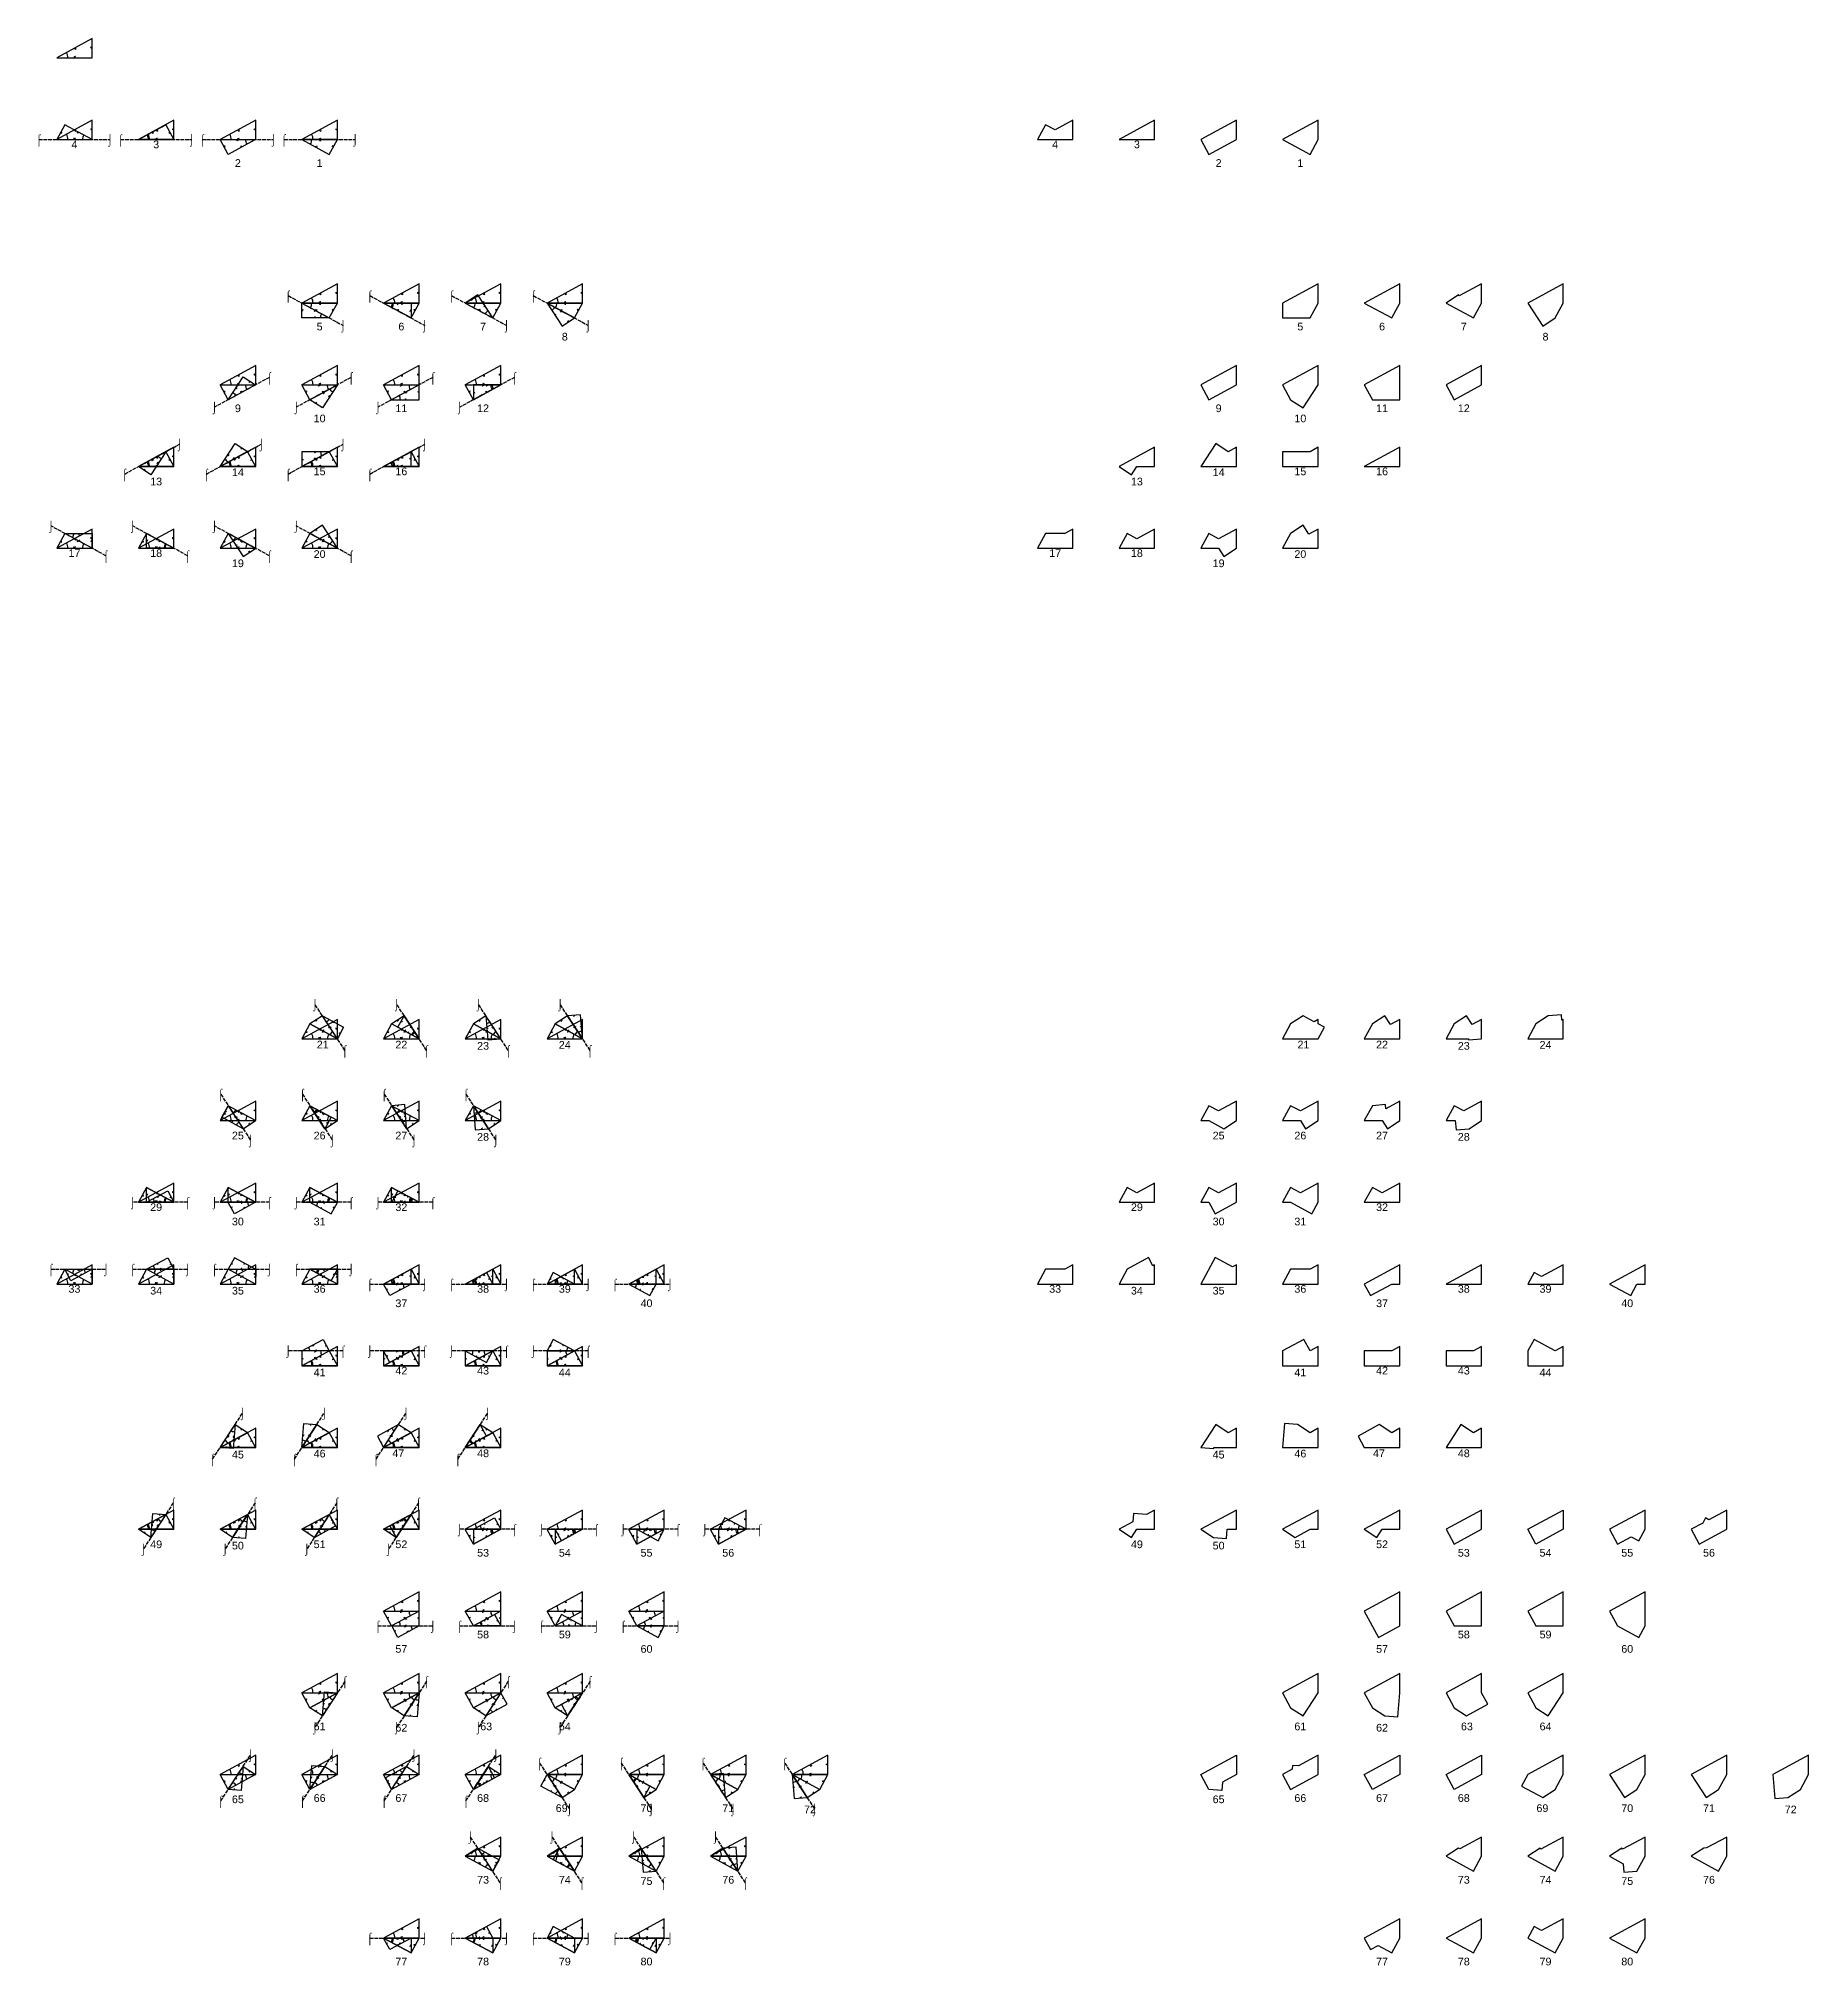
# Model space of a CAD drawing. Header units: millimetres. Extents: x 122552 to 2943733, y -2581954 to 22549.
# Drawn here: x 915451 to 1492578, y -610160 to 17978 of the extents above; entities that cross this region are included whole.
import ezdxf
from ezdxf.enums import TextEntityAlignment as Align

# ---------------------------------------------------------------- set-up
doc = ezdxf.new("R2010")
doc.units = ezdxf.units.MM
doc.linetypes.add('ACAD_ISO02W100', pattern=[15, 12, -3])
for name, color, linetype in [('BASE', 170, 'Continuous'), ('HYPOTENUSE', 10, 'Continuous'), ('PERPENDICULAR', 90, 'Continuous'), ('Standard', 7, 'Continuous')]:
    doc.layers.add(name, color=color, linetype=linetype)
doc.styles.add('Arial', font='arial_0.ttf')

# ---------------------------------------------------------------- blocks, each defined once
blk = doc.blocks.new('fundamental_block_GT')
at = {"color": 175, "true_color": 0x4554a5}
for p, q in [((439, -4), (439, 26)), ((439, 26), (469, 26)), ((469, 26), (460, 29)), ((469, 26), (460, 23))]:
    blk.add_line(p, q, dxfattribs=at)
at = {"color": 242, "true_color": 0xcd2027}
for p, q in [((441, 235), (456, 208)), ((456, 208), (482, 222)), ((482, 222), (472, 221)), ((482, 222), (475, 215))]:
    blk.add_line(p, q, dxfattribs=at)
at = {"color": 114, "true_color": 0x139b48}
for p, q in [((851, 261), (848, 251)), ((851, 231), (851, 261)), ((851, 261), (854, 251)), ((881, 231), (851, 231))]:
    blk.add_line(p, q, dxfattribs=at)
at = {"color": 4}
blk.add_arc((0, -2), 277, 359.9799, 28.4254, dxfattribs=at)
at = {"layer": 'BASE'}
blk.add_line((0, 0), (879, -7), dxfattribs=at)
at = {"layer": 'HYPOTENUSE'}
blk.add_line((883, 469), (0, 0), dxfattribs=at)
at = {"layer": 'PERPENDICULAR'}
blk.add_line((879, -7), (883, 469), dxfattribs=at)

msp = doc.modelspace()

# ---------------------------------------------------------------- linework, layer by layer
at = {"linetype": 'ACAD_ISO02W100', "ltscale": 100}
for p, q in [((915575, -14959), (938750, -14959)), ((942224, -14959), (965398, -14959)), ((968872, -14959), (992047, -14959)), ((995521, -14959), (1018696, -14959)), ((996839, -65828), (1014741, -75543)), ((1023488, -65828), (1041390, -75543)), ((1050136, -65828), (1068039, -75543)), ((1076785, -65828), (1094687, -75543)), ((990729, -92477), (972827, -102192)), ((1017377, -92477), (999475, -102192)), ((1044026, -92477), (1026124, -102192)), ((1070675, -92477), (1052773, -102192)), ((943542, -123983), (961444, -114268)), ((970190, -123983), (988093, -114268)), ((996839, -123983), (1014741, -114268)), ((1023488, -123983), (1041390, -114268)), ((937431, -150632), (919529, -140916)), ((964080, -150632), (946178, -140916)), ((990729, -150632), (972827, -140916)), ((1017377, -150632), (999475, -140916)), ((1015341, -311847), (1005585, -296837)), ((1041990, -311847), (1032233, -296837)), ((1068638, -311847), (1058882, -296837)), ((1095287, -311847), (1085531, -296837)), ((974863, -326133), (984619, -341143)), ((1001512, -326133), (1011268, -341143)), ((1028160, -326133), (1037917, -341143)), ((1054809, -326133), (1064565, -341143)), ((964080, -361392), (946178, -361392)), ((990729, -361392), (972827, -361392)), ((1017377, -361392), (999475, -361392)), ((1044026, -361392), (1026124, -361392)), ((919529, -383183), (937431, -383183)), ((946178, -383183), (964080, -383183)), ((972827, -383183), (990729, -383183)), ((999475, -383183), (1017377, -383183)), ((1023488, -388041), (1041390, -388041)), ((1050136, -388041), (1068039, -388041)), ((1076785, -388041), (1094687, -388041)), ((1103434, -388041), (1121336, -388041)), ((1014741, -409832), (996839, -409832)), ((1041390, -409832), (1023488, -409832)), ((1068039, -409832), (1050136, -409832)), ((1094687, -409832), (1076785, -409832)), ((972227, -445091), (981983, -430081)), ((998875, -445091), (1008632, -430081)), ((1025524, -445091), (1035281, -430081)), ((1052173, -445091), (1061929, -430081)), ((959407, -459377), (949651, -474387)), ((986056, -459377), (976300, -474387)), ((1012705, -459377), (1002948, -474387)), ((1039353, -459377), (1029597, -474387)), ((1070675, -467987), (1052773, -467987)), ((1097323, -467987), (1079421, -467987)), ((1123972, -467987), (1106070, -467987)), ((1150621, -467987), (1132719, -467987)), ((1026124, -499493), (1044026, -499493)), ((1052773, -499493), (1070675, -499493)), ((1079421, -499493), (1097323, -499493)), ((1106070, -499493), (1123972, -499493)), ((1015341, -517532), (1005585, -532542)), ((1041990, -517532), (1032233, -532542)), ((1068638, -517532), (1058882, -532542)), ((1095287, -517532), (1085531, -532542)), ((974863, -556543), (984619, -541533)), ((1001512, -556543), (1011268, -541533)), ((1028160, -556543), (1037917, -541533)), ((1054809, -556543), (1064565, -541533)), ((1078821, -544180), (1088578, -559190)), ((1105470, -544180), (1115227, -559190)), ((1132119, -544180), (1141875, -559190)), ((1158767, -544180), (1168524, -559190)), ((1066002, -583192), (1056246, -568182)), ((1092651, -583192), (1082894, -568182)), ((1119299, -583192), (1109543, -568182)), ((1145948, -583192), (1136192, -568182)), ((1023488, -601230), (1041390, -601230)), ((1050136, -601230), (1068039, -601230)), ((1076785, -601230), (1094687, -601230)), ((1103434, -601230), (1121336, -601230))]:
    msp.add_line(p, q, dxfattribs=at)
for points in [[(1252740, -14959), (1252740, -8671), (1246946, -11815), (1243789, -10102), (1241153, -14959)], [(1279389, -14959), (1279389, -8671), (1267801, -14959)], [(1306037, -8671), (1294450, -14959), (1297086, -19817), (1306037, -14959)], [(1332686, -8671), (1321099, -14959), (1330050, -19817), (1332686, -14959)], [(1332686, -61968), (1321099, -68257), (1321099, -73114), (1330050, -73114), (1332686, -68257)], [(1356698, -73114), (1359335, -68257), (1359335, -61968), (1347747, -68257)], [(1383347, -73114), (1385983, -68257), (1385983, -61968), (1378679, -65932), (1378469, -65609), (1374396, -68257)], [(1412632, -61968), (1401045, -68257), (1405923, -75762), (1409996, -73114), (1412632, -68257)], [(1297086, -99763), (1306037, -94905), (1306037, -88617), (1294450, -94905)], [(1332686, -88617), (1321099, -94905), (1323735, -99763), (1327808, -102411), (1332686, -94905)], [(1359335, -88617), (1347747, -94905), (1350384, -99763), (1359335, -99763)], [(1377032, -99763), (1385983, -94905), (1385983, -88617), (1374396, -94905)], [(1271874, -124201), (1273595, -121554), (1279389, -121554), (1279389, -115266), (1267801, -121554)], [(1306037, -121554), (1306037, -115266), (1303401, -116696), (1299328, -114049), (1294450, -121554)], [(1332686, -121554), (1332686, -115266), (1330050, -116696), (1321099, -116696), (1321099, -121554)], [(1347747, -121554), (1359335, -121554), (1359335, -115266)], [(1252740, -148203), (1252740, -141914), (1250104, -143345), (1243789, -143345), (1241153, -148203)], [(1270438, -143345), (1267801, -148203), (1279389, -148203), (1279389, -141914), (1273595, -145059)], [(1297086, -143345), (1294450, -148203), (1300244, -148203), (1301964, -150850), (1306037, -148203), (1306037, -141914), (1300244, -145059)], [(1332686, -148203), (1332686, -141914), (1329664, -143554), (1327808, -140698), (1323735, -143345), (1321099, -148203)], [(1331368, -302522), (1327808, -300590), (1323735, -303237), (1321099, -308095), (1332686, -308095), (1334722, -304342), (1332686, -303237), (1332686, -301806)], [(1359335, -308095), (1359335, -301806), (1356313, -303446), (1354456, -300590), (1350384, -303237), (1347747, -308095)], [(1381105, -300590), (1377032, -303237), (1374396, -308095), (1381700, -308095), (1381727, -308432), (1385983, -308095), (1385983, -301806), (1382962, -303446)], [(1412632, -308095), (1412632, -301806), (1412154, -302066), (1412010, -300252), (1407754, -300590), (1403681, -303237), (1401045, -308095)], [(1297086, -329886), (1294450, -334743), (1297086, -334743), (1301964, -337391), (1306037, -334743), (1306037, -328455), (1300244, -331599)], [(1326892, -331599), (1323735, -329886), (1321099, -334743), (1326892, -334743), (1328613, -337391), (1332686, -334743), (1332686, -328455)], [(1355262, -337391), (1359335, -334743), (1359335, -328455), (1354750, -330943), (1354640, -329548), (1350384, -329886), (1347747, -334743), (1353541, -334743)], [(1377032, -329886), (1374396, -334743), (1377417, -334743), (1377654, -337728), (1381910, -337391), (1385983, -334743), (1385983, -328455), (1380190, -331599)], [(1279389, -361392), (1279389, -355104), (1273595, -358248), (1270438, -356534), (1267801, -361392)], [(1297086, -356534), (1294450, -361392), (1297086, -361392), (1299123, -365145), (1306037, -361392), (1306037, -355104), (1300244, -358248)], [(1323735, -356534), (1321099, -361392), (1323735, -361392), (1330649, -365145), (1332686, -361392), (1332686, -355104), (1326892, -358248)], [(1359335, -361392), (1359335, -355104), (1353541, -358248), (1350384, -356534), (1347747, -361392)], [(1252740, -388041), (1252740, -381752), (1250104, -383183), (1243789, -383183), (1241153, -388041)], [(1279389, -388041), (1279389, -381752), (1278789, -382078), (1277352, -379431), (1270438, -383183), (1267801, -388041)], [(1306037, -388041), (1306037, -381752), (1304719, -382468), (1299123, -379431), (1294450, -388041)], [(1330050, -383183), (1323735, -383183), (1321099, -388041), (1332686, -388041), (1332686, -381752)], [(1349784, -391793), (1356698, -388041), (1359335, -388041), (1359335, -381752), (1347747, -388041)], [(1374396, -388041), (1385983, -388041), (1385983, -381752)], [(1401045, -388041), (1412632, -388041), (1412632, -381752), (1405520, -385612), (1403081, -384288)], [(1436644, -388041), (1439281, -388041), (1439281, -381752), (1427693, -388041), (1434608, -391793)], [(1332686, -414689), (1332686, -408401), (1330050, -409832), (1328013, -406079), (1321099, -409832), (1321099, -414689)], [(1412632, -414689), (1412632, -408401), (1409996, -409832), (1403081, -406079), (1401045, -409832), (1401045, -414689)], [(1347747, -409832), (1347747, -414689), (1359335, -414689), (1359335, -408401), (1356698, -409832)], [(1374396, -409832), (1374396, -414689), (1385983, -414689), (1385983, -408401), (1383347, -409832)], [(1298706, -441676), (1298733, -441338), (1306037, -441338), (1306037, -435050), (1303401, -436480), (1299328, -433833), (1294450, -441338)], [(1332686, -441338), (1332686, -435050), (1330050, -436480), (1325977, -433833), (1321721, -433496), (1321099, -441338)], [(1359335, -441338), (1359335, -435050), (1356698, -436480), (1352625, -433833), (1345711, -437586), (1347747, -441338)], [(1379274, -433833), (1374396, -441338), (1385983, -441338), (1385983, -435050), (1383347, -436480)], [(1271874, -470634), (1273595, -467987), (1279389, -467987), (1279389, -461698), (1276752, -463129), (1272496, -462792), (1272277, -465558), (1267801, -467987)], [(1306037, -461698), (1294450, -467987), (1298523, -470634), (1302779, -470972), (1303016, -467987), (1306037, -467987)], [(1332686, -461698), (1321099, -467987), (1325172, -470634), (1330050, -467987), (1332686, -467987)], [(1351820, -470634), (1353541, -467987), (1359335, -467987), (1359335, -461698), (1347747, -467987)], [(1377032, -472845), (1385983, -467987), (1385983, -461698), (1374396, -467987)], [(1401045, -467987), (1412632, -461698), (1412632, -467987), (1403681, -472845)], [(1439281, -467987), (1439281, -461698), (1427693, -467987), (1430330, -472845), (1434805, -470416), (1437244, -471739)], [(1456978, -472845), (1465929, -467987), (1465929, -461698), (1460136, -464843), (1459015, -464234), (1458079, -465959), (1454342, -467987)], [(1359335, -488347), (1347747, -494635), (1352420, -503246), (1359335, -499493)], [(1385983, -499493), (1385983, -488347), (1374396, -494635), (1377032, -499493)], [(1412632, -499493), (1412632, -488347), (1401045, -494635), (1403681, -499493)], [(1439281, -488347), (1427693, -494635), (1430330, -499493), (1437244, -503246), (1439281, -499493)], [(1327808, -528789), (1332686, -521284), (1332686, -514996), (1321099, -521284), (1323735, -526142)], [(1359335, -514996), (1347747, -521284), (1350384, -526142), (1354456, -528789), (1358713, -529127), (1359335, -521284)], [(1385983, -514996), (1374396, -521284), (1377032, -526142), (1381105, -528789), (1388020, -525037), (1385983, -521284)], [(1407754, -528789), (1412632, -521284), (1412632, -514996), (1401045, -521284), (1403681, -526142)], [(1301342, -553128), (1297086, -552791), (1294450, -547933), (1306037, -541644), (1306037, -547933), (1301562, -550362)], [(1324357, -544948), (1324256, -546219), (1321099, -547933), (1323735, -552791), (1332686, -547933), (1332686, -541644), (1326313, -545103)], [(1347747, -547933), (1359335, -541644), (1359335, -547933), (1350384, -552791)], [(1374396, -547933), (1385983, -541644), (1385983, -547933), (1377032, -552791)], [(1412632, -541644), (1401045, -547933), (1399008, -551685), (1405923, -555438), (1409996, -552791), (1412632, -547933)], [(1432571, -555438), (1436644, -552791), (1439281, -547933), (1439281, -541644), (1427693, -547933)], [(1459220, -555438), (1463293, -552791), (1465929, -547933), (1465929, -541644), (1454342, -547933)], [(1492578, -541644), (1480991, -547933), (1481613, -555775), (1485869, -555438), (1489942, -552791), (1492578, -547933)], [(1383347, -579439), (1385983, -574581), (1385983, -568293), (1378871, -572153), (1378469, -571934), (1374396, -574581)], [(1405118, -571934), (1401045, -574581), (1409996, -579439), (1412632, -574581), (1412632, -568293), (1405328, -572257)], [(1431766, -571934), (1427693, -574581), (1432169, -577010), (1432388, -579777), (1436644, -579439), (1439281, -574581), (1439281, -568293), (1431976, -572257)], [(1459358, -571859), (1458415, -571934), (1454342, -574581), (1463293, -579439), (1465929, -574581), (1465929, -568293)], [(1349784, -604983), (1352223, -603659), (1356698, -606088), (1359335, -601230), (1359335, -594942), (1347747, -601230)], [(1385983, -594942), (1374396, -601230), (1383347, -606088), (1385983, -601230)], [(1401045, -601230), (1409996, -606088), (1412632, -601230), (1412632, -594942), (1405520, -598801), (1403081, -597478)], [(1427693, -601230), (1436644, -606088), (1439281, -601230), (1439281, -594942)]]:
    msp.add_lwpolyline(points, close=True)

# ---------------------------------------------------------------- block references
for p, xscale, yscale, zscale, rotation in [((932956, -14959), 11.58735412275403, 11.58735412275403, 11.58735412275403, 152.0000000000003), ((948017, -14959), -11.58735412275403, 11.58735412275403, 11.58735412275403, 207.9999999999996), ((986253, -14959), -11.58735412275403, 11.58735412275403, 11.58735412275403, 27.99999999999958), ((1001315, -14959), 11.58735412275403, 11.58735412275403, 11.58735412275403, 332.0000000000002), ((1010266, -73114), -10.18429076373602, 10.18429076373602, 10.18429076373602, 359.5116672382084), ((1001315, -68257), 11.58735412275403, 11.58735412275403, 11.58735412275403, 332.0000000000002), ((1027963, -68257), 11.58735412275403, 11.58735412275403, 11.58735412275403, 332.0000000000002), ((1027963, -68257), -10.18429076373602, 10.18429076373602, 10.18429076373602, 179.5116672382084), ((1054612, -68257), 11.58735412275403, 11.58735412275403, 11.58735412275403, 332.0000000000002), ((1063563, -73114), 10.18429076373612, 10.18429076373612, 10.18429076373612, 123.5116672382094), ((1081261, -68257), 10.18429076373612, 10.18429076373612, 10.18429076373612, 303.5116672382094), ((1081261, -68257), 11.58735412275403, 11.58735412275403, 11.58735412275403, 332.0000000000002), ((986253, -94905), -11.58735412275403, 11.58735412275403, 11.58735412275403, 27.99999999999958), ((977302, -99763), -10.18429076373601, 10.18429076373601, 10.18429076373601, 236.488332761791), ((1012902, -94905), -11.58735412275403, 11.58735412275403, 11.58735412275403, 27.99999999999958), ((1012902, -94905), -10.18429076373601, 10.18429076373601, 10.18429076373601, 56.48833276179112), ((1039551, -94905), -11.58735412275403, 11.58735412275403, 11.58735412275403, 27.99999999999958), ((1066199, -94905), -11.58735412275403, 11.58735412275403, 11.58735412275403, 27.99999999999958), ((1030599, -99763), 10.18429076373601, 10.18429076373601, 10.18429076373601, 0.4883327617912042), ((1066199, -94905), 10.18429076373611, 10.18429076373611, 10.18429076373611, 180.4883327617911), ((948017, -121554), -11.58735412275403, 11.58735412275403, 11.58735412275403, 207.9999999999996), ((956968, -116696), -10.18429076373601, 10.18429076373601, 10.18429076373601, 56.48833276178961), ((974666, -121554), -10.18429076373601, 10.18429076373601, 10.18429076373601, 236.4883327617896), ((974666, -121554), -11.58735412275403, 11.58735412275403, 11.58735412275403, 207.9999999999996), ((1010266, -116696), 10.18429076373601, 10.18429076373601, 10.18429076373601, 180.4883327617926), ((1001315, -121554), -11.58735412275403, 11.58735412275403, 11.58735412275403, 207.9999999999996), ((1027963, -121554), -11.58735412275403, 11.58735412275403, 11.58735412275403, 207.9999999999996), ((1027963, -121554), 10.18429076373601, 10.18429076373601, 10.18429076373601, 0.4883327617926961), ((932956, -148203), 11.58735412275403, 11.58735412275403, 11.58735412275403, 152.0000000000003), ((924005, -143345), -10.18429076373601, 10.18429076373601, 10.18429076373601, 179.5116672382084), ((959605, -148203), 11.58735412275403, 11.58735412275403, 11.58735412275403, 152.0000000000003), ((959605, -148203), -10.18429076373601, 10.18429076373601, 10.18429076373601, 359.5116672382085), ((986253, -148203), 11.58735412275403, 11.58735412275403, 11.58735412275403, 152.0000000000003), ((977302, -143345), 10.18429076373601, 10.18429076373601, 10.18429076373601, 303.5116672382092), ((1012902, -148203), 11.58735412275403, 11.58735412275403, 11.58735412275403, 152.0000000000003), ((1012902, -148203), 10.18429076373601, 10.18429076373601, 10.18429076373601, 123.5116672382091), ((1012902, -308095), 10.18429076373601, 10.18429076373601, 10.18429076373601, 123.5116672382091), ((1008024, -300590), -8.95111837107374, 8.951118371073738, 8.951118371073738, 151.023334476416), ((1039551, -308095), 10.18429076373601, 10.18429076373601, 10.18429076373601, 123.5116672382091), ((1039551, -308095), -8.951118371073738, 8.951118371073738, 8.951118371073738, 331.0233344764161), ((1066199, -308095), 10.18429076373601, 10.18429076373601, 10.18429076373601, 123.5116672382091), ((1061321, -300590), 8.951118371073738, 8.951118371073738, 8.951118371073738, 275.0233344764197), ((1092848, -308095), 10.18429076373601, 10.18429076373601, 10.18429076373601, 123.5116672382091), ((1092848, -308095), 8.951118371073738, 8.951118371073738, 8.951118371073738, 95.02333447641972), ((1012902, -308095), 11.58735412275403, 11.58735412275403, 11.58735412275403, 152.0000000000003), ((1039551, -308095), 11.58735412275403, 11.58735412275403, 11.58735412275403, 152.0000000000003), ((1066199, -308095), 11.58735412275403, 11.58735412275403, 11.58735412275403, 152.0000000000003), ((1092848, -308095), 11.58735412275403, 11.58735412275403, 11.58735412275403, 152.0000000000003), ((986253, -334743), 11.58735412275403, 11.58735412275403, 11.58735412275403, 152.0000000000003), ((982180, -337391), -8.951118371073514, 8.951118371073516, 8.951118371073518, 331.023334476419), ((977302, -329886), 10.18429076373601, 10.18429076373601, 10.18429076373601, 303.5116672382092), ((1012902, -334743), 11.58735412275403, 11.58735412275403, 11.58735412275403, 152.0000000000003), ((1003951, -329886), -8.951118371073514, 8.951118371073514, 8.951118371073516, 151.023334476419), ((1003951, -329886), 10.18429076373601, 10.18429076373601, 10.18429076373601, 303.5116672382092), ((1039551, -334743), 11.58735412275403, 11.58735412275403, 11.58735412275403, 152.0000000000003), ((1030599, -329886), 10.18429076373601, 10.18429076373601, 10.18429076373601, 303.5116672382092), ((1035478, -337391), 8.951118371073518, 8.951118371073518, 8.951118371073518, 95.02333447641668), ((1066199, -334743), 11.58735412275403, 11.58735412275403, 11.58735412275403, 152.0000000000003), ((1057248, -329886), 8.951118371073514, 8.951118371073514, 8.951118371073514, 275.0233344764167), ((1057248, -329886), 10.18429076373601, 10.18429076373601, 10.18429076373601, 303.5116672382092), ((959605, -361392), 11.58735412275403, 11.58735412275403, 11.58735412275403, 152.0000000000003), ((959605, -361392), -10.18429076373601, 10.18429076373601, 10.18429076373601, 359.5116672382085), ((950653, -361392), -8.951118371073443, 8.951118371073443, 8.951118371073443, 208.0000000000011), ((986253, -361392), 11.58735412275403, 11.58735412275403, 11.58735412275403, 152.0000000000003), ((986253, -361392), -10.18429076373601, 10.18429076373601, 10.18429076373601, 359.5116672382085), ((986253, -361392), -8.951118371073443, 8.951118371073443, 8.951118371073443, 28.0000000000011), ((1012902, -361392), 11.58735412275403, 11.58735412275403, 11.58735412275403, 152.0000000000003), ((1012902, -361392), -10.18429076373601, 10.18429076373601, 10.18429076373601, 359.5116672382085), ((1003951, -361392), 8.951118371073443, 8.951118371073443, 8.951118371073443, 331.9999999999989), ((1039551, -361392), 11.58735412275403, 11.58735412275403, 11.58735412275403, 152.0000000000003), ((1039551, -361392), -10.18429076373601, 10.18429076373601, 10.18429076373601, 359.5116672382085), ((1039551, -361392), 8.951118371073443, 8.951118371073443, 8.951118371073443, 151.9999999999988), ((932956, -388041), 11.58735412275403, 11.58735412275403, 11.58735412275403, 152.0000000000003), ((924005, -383183), -10.18429076373601, 10.18429076373601, 10.18429076373601, 179.5116672382084), ((932956, -383183), -8.951118371073443, 8.951118371073443, 8.951118371073443, 28.00000000000078), ((959605, -388041), 11.58735412275403, 11.58735412275403, 11.58735412275403, 152.0000000000003), ((950653, -383183), -10.18429076373601, 10.18429076373601, 10.18429076373601, 179.5116672382084), ((950653, -383183), -8.951118371073445, 8.951118371073443, 8.951118371073443, 208.0000000000008), ((986253, -388041), 11.58735412275403, 11.58735412275403, 11.58735412275403, 152.0000000000003), ((977302, -383183), -10.18429076373601, 10.18429076373601, 10.18429076373601, 179.5116672382084), ((986253, -383183), 8.951118371073443, 8.951118371073443, 8.951118371073443, 151.9999999999985), ((1012902, -388041), 11.58735412275403, 11.58735412275403, 11.58735412275403, 152.0000000000003), ((1003951, -383183), -10.18429076373601, 10.18429076373601, 10.18429076373601, 179.5116672382084), ((1003951, -383183), 8.951118371073443, 8.951118371073443, 8.951118371073443, 331.9999999999985), ((1027963, -388041), -11.58735412275403, 11.58735412275403, 11.58735412275403, 207.9999999999996), ((1054612, -388041), -11.58735412275403, 11.58735412275403, 11.58735412275403, 207.9999999999996), ((1081261, -388041), -11.58735412275403, 11.58735412275403, 11.58735412275403, 207.9999999999996), ((1107909, -388041), -11.58735412275403, 11.58735412275403, 11.58735412275403, 207.9999999999996), ((1027963, -388041), 10.18429076373601, 10.18429076373601, 10.18429076373601, 0.4883327617926961), ((1036914, -388041), -8.95111837107369, 8.95111837107369, 8.95111837107369, 27.99999999999966), ((1054612, -388041), 10.18429076373601, 10.18429076373601, 10.18429076373601, 0.4883327617926961), ((1054612, -388041), -8.951118371073806, 8.951118371073806, 8.951118371073806, 207.9999999999997), ((1081261, -388041), 10.18429076373601, 10.18429076373601, 10.18429076373601, 0.4883327617926961), ((1090212, -388041), 8.951118371073806, 8.951118371073806, 8.951118371073806, 152.0000000000033), ((1107909, -388041), 10.18429076373601, 10.18429076373601, 10.18429076373601, 0.4883327617926961), ((1107909, -388041), 8.951118371073806, 8.951118371073806, 8.951118371073806, 332.0000000000033), ((1001315, -409832), -8.95111837107369, 8.95111837107369, 8.95111837107369, 207.9999999999994), ((1036914, -409832), -8.95111837107369, 8.95111837107369, 8.95111837107369, 27.99999999999934), ((1054612, -409832), 8.951118371073806, 8.951118371073806, 8.951118371073806, 332.0000000000029), ((1090212, -409832), 8.951118371073806, 8.951118371073806, 8.951118371073806, 152.0000000000029), ((1010266, -409832), 10.18429076373601, 10.18429076373601, 10.18429076373601, 180.4883327617925), ((1001315, -414689), -11.58735412275403, 11.58735412275403, 11.58735412275403, 207.9999999999996), ((1036914, -409832), 10.18429076373601, 10.18429076373601, 10.18429076373601, 180.4883327617925), ((1027963, -414689), -11.58735412275403, 11.58735412275403, 11.58735412275403, 207.9999999999996), ((1063563, -409832), 10.18429076373601, 10.18429076373601, 10.18429076373601, 180.4883327617925), ((1054612, -414689), -11.58735412275403, 11.58735412275403, 11.58735412275403, 207.9999999999996), ((1090212, -409832), 10.18429076373601, 10.18429076373601, 10.18429076373601, 180.4883327617925), ((1081261, -414689), -11.58735412275403, 11.58735412275403, 11.58735412275403, 207.9999999999996), ((974666, -441338), -10.18429076373601, 10.18429076373601, 10.18429076373601, 236.4883327617896), ((974666, -441338), -11.58735412275403, 11.58735412275403, 11.58735412275403, 207.9999999999996), ((979544, -433833), -8.951118371073484, 8.951118371073486, 8.951118371073484, 84.97666552358226), ((1001315, -441338), -8.951118371073488, 8.951118371073488, 8.951118371073486, 264.9766655235823), ((1001315, -441338), -10.18429076373601, 10.18429076373601, 10.18429076373601, 236.4883327617896), ((1001315, -441338), -11.58735412275403, 11.58735412275403, 11.58735412275403, 207.9999999999996), ((1032841, -433833), 8.951118371073484, 8.951118371073484, 8.951118371073484, 208.97666552358), ((1027963, -441338), -10.18429076373601, 10.18429076373601, 10.18429076373601, 236.4883327617896), ((1027963, -441338), -11.58735412275403, 11.58735412275403, 11.58735412275403, 207.9999999999996), ((1054612, -441338), 8.951118371073546, 8.951118371073546, 8.951118371073546, 28.97666552357937), ((1054612, -441338), -10.18429076373601, 10.18429076373601, 10.18429076373601, 236.4883327617896), ((1054612, -441338), -11.58735412275403, 11.58735412275403, 11.58735412275403, 207.9999999999996), ((948017, -467987), -11.58735412275403, 11.58735412275403, 11.58735412275403, 207.9999999999996), ((956968, -463129), -10.18429076373601, 10.18429076373601, 10.18429076373601, 56.48833276178961), ((952090, -470634), -8.951118371073727, 8.951118371073726, 8.951118371073726, 264.9766655235793), ((974666, -467987), -11.58735412275403, 11.58735412275403, 11.58735412275403, 207.9999999999996), ((983617, -463129), -10.18429076373601, 10.18429076373601, 10.18429076373601, 56.48833276178961), ((983617, -463129), -8.951118371073726, 8.951118371073726, 8.951118371073726, 84.97666552357938), ((1001315, -467987), -11.58735412275403, 11.58735412275403, 11.58735412275403, 207.9999999999996), ((1010266, -463129), -10.18429076373601, 10.18429076373601, 10.18429076373601, 56.48833276178961), ((1005388, -470634), 8.951118371073726, 8.951118371073726, 8.951118371073726, 28.97666552358297), ((1027963, -467987), -11.58735412275403, 11.58735412275403, 11.58735412275403, 207.9999999999996), ((1036914, -463129), -10.18429076373601, 10.18429076373601, 10.18429076373601, 56.48833276178961), ((1036914, -463129), 8.951118371073724, 8.951118371073724, 8.951118371073724, 208.9766655235829), ((1066199, -467987), -11.58735412275403, 11.58735412275403, 11.58735412275403, 27.99999999999958), ((1057248, -467987), -8.951118371073806, 8.951118371073806, 8.951118371073806, 207.9999999999978), ((1092848, -467987), -11.58735412275403, 11.58735412275403, 11.58735412275403, 27.99999999999958), ((1092848, -467987), -8.951118371073806, 8.951118371073806, 8.951118371073806, 27.99999999999774), ((1119497, -467987), -11.58735412275403, 11.58735412275403, 11.58735412275403, 27.99999999999958), ((1110545, -467987), 8.951118371073806, 8.951118371073806, 8.951118371073806, 332.0000000000014), ((1146145, -467987), -11.58735412275403, 11.58735412275403, 11.58735412275403, 27.99999999999958), ((1146145, -467987), 8.951118371073806, 8.951118371073806, 8.951118371073806, 152.0000000000014), ((1066199, -467987), 10.18429076373611, 10.18429076373611, 10.18429076373611, 180.4883327617911), ((1092848, -467987), 10.18429076373611, 10.18429076373611, 10.18429076373611, 180.4883327617911), ((1119497, -467987), 10.18429076373611, 10.18429076373611, 10.18429076373611, 180.4883327617911), ((1146145, -467987), 10.18429076373611, 10.18429076373611, 10.18429076373611, 180.4883327617911), ((1039551, -494635), -11.58735412275403, 11.58735412275403, 11.58735412275403, 27.99999999999958), ((1066199, -494635), -11.58735412275403, 11.58735412275403, 11.58735412275403, 27.99999999999958), ((1092848, -494635), -11.58735412275403, 11.58735412275403, 11.58735412275403, 27.99999999999958), ((1119497, -494635), -11.58735412275403, 11.58735412275403, 11.58735412275403, 27.99999999999958), ((1030599, -499493), 10.18429076373601, 10.18429076373601, 10.18429076373601, 0.4883327617912043), ((1039551, -499493), -8.951118371073443, 8.951118371073443, 8.951118371073443, 28.0000000000011), ((1057248, -499493), 10.18429076373601, 10.18429076373601, 10.18429076373601, 0.4883327617912043), ((1057248, -499493), -8.951118371073562, 8.951118371073562, 8.951118371073562, 208.0000000000011), ((1083897, -499493), 10.18429076373601, 10.18429076373601, 10.18429076373601, 0.4883327617912043), ((1092848, -499493), 8.951118371073562, 8.951118371073562, 8.951118371073562, 151.9999999999989), ((1110545, -499493), 10.18429076373601, 10.18429076373601, 10.18429076373601, 0.4883327617912043), ((1110545, -499493), 8.951118371073562, 8.951118371073562, 8.951118371073562, 331.9999999999989), ((1012902, -521284), -11.58735412275403, 11.58735412275403, 11.58735412275403, 27.99999999999958), ((1012902, -521284), -10.18429076373601, 10.18429076373601, 10.18429076373601, 56.48833276179112), ((1008024, -528789), -8.951118371073703, 8.951118371073697, 8.951118371073699, 264.976665523581), ((1039551, -521284), -11.58735412275403, 11.58735412275403, 11.58735412275403, 27.99999999999958), ((1039551, -521284), -10.18429076373601, 10.18429076373601, 10.18429076373601, 56.48833276179112), ((1039551, -521284), -8.9511183710737, 8.951118371073697, 8.951118371073699, 84.97666552358099), ((1066199, -521284), -11.58735412275403, 11.58735412275403, 11.58735412275403, 27.99999999999958), ((1066199, -521284), -10.18429076373601, 10.18429076373601, 10.18429076373601, 56.48833276179112), ((1061321, -528789), 8.951118371073763, 8.951118371073763, 8.951118371073763, 28.97666552358404), ((1092848, -521284), -11.58735412275403, 11.58735412275403, 11.58735412275403, 27.99999999999958), ((1092848, -521284), -10.18429076373601, 10.18429076373601, 10.18429076373601, 56.48833276179112), ((1092848, -521284), 8.951118371073763, 8.951118371073763, 8.951118371073763, 208.976665523584), ((986253, -547933), -11.58735412275403, 11.58735412275403, 11.58735412275403, 27.99999999999958), ((977302, -552791), -10.18429076373601, 10.18429076373601, 10.18429076373601, 236.488332761791), ((982180, -545285), -8.951118371073761, 8.951118371073761, 8.951118371073763, 84.97666552358034), ((1012902, -547933), -11.58735412275403, 11.58735412275403, 11.58735412275403, 27.99999999999958), ((1003951, -552791), -8.95111837107376, 8.951118371073761, 8.951118371073763, 264.9766655235803), ((1003951, -552791), -10.18429076373601, 10.18429076373601, 10.18429076373601, 236.488332761791), ((1039551, -547933), -11.58735412275403, 11.58735412275403, 11.58735412275403, 27.99999999999958), ((1035478, -545285), 8.951118371073763, 8.951118371073763, 8.951118371073763, 208.976665523584), ((1030599, -552791), -10.18429076373601, 10.18429076373601, 10.18429076373601, 236.488332761791), ((1066199, -547933), -11.58735412275403, 11.58735412275403, 11.58735412275403, 27.99999999999958), ((1057248, -552791), 8.951118371073763, 8.951118371073763, 8.951118371073763, 28.97666552358404), ((1057248, -552791), -10.18429076373601, 10.18429076373601, 10.18429076373601, 236.488332761791), ((1081261, -547933), 10.18429076373612, 10.18429076373612, 10.18429076373612, 303.5116672382094), ((1081261, -547933), 11.58735412275403, 11.58735412275403, 11.58735412275403, 332.0000000000002), ((1107909, -547933), 10.18429076373612, 10.18429076373612, 10.18429076373612, 303.5116672382094), ((1107909, -547933), 11.58735412275403, 11.58735412275403, 11.58735412275403, 332.0000000000002), ((1134558, -547933), 10.18429076373612, 10.18429076373612, 10.18429076373612, 303.5116672382094), ((1134558, -547933), 11.58735412275403, 11.58735412275403, 11.58735412275403, 332.0000000000002), ((1161207, -547933), 10.18429076373612, 10.18429076373612, 10.18429076373612, 303.5116672382094), ((1161207, -547933), 11.58735412275403, 11.58735412275403, 11.58735412275403, 332.0000000000002), ((1086139, -555438), -8.951118371073811, 8.951118371073813, 8.951118371073811, 331.0233344764158), ((1107909, -547933), -8.951118371073813, 8.951118371073813, 8.951118371073811, 151.0233344764159), ((1139436, -555438), 8.951118371073811, 8.951118371073811, 8.951118371073811, 95.02333447641942), ((1161207, -547933), 8.951118371073811, 8.951118371073811, 8.951118371073811, 275.0233344764194), ((1054612, -574581), 11.58735412275403, 11.58735412275403, 11.58735412275403, 332.0000000000002), ((1081261, -574581), 11.58735412275403, 11.58735412275403, 11.58735412275403, 332.0000000000002), ((1107909, -574581), 11.58735412275403, 11.58735412275403, 11.58735412275403, 332.0000000000002), ((1111982, -571934), 8.951118371073514, 8.951118371073514, 8.951118371073514, 275.0233344764167), ((1134558, -574581), 11.58735412275403, 11.58735412275403, 11.58735412275403, 332.0000000000002), ((1143509, -579439), 8.951118371073518, 8.951118371073518, 8.951118371073518, 95.02333447641668), ((1063563, -579439), 10.18429076373612, 10.18429076373612, 10.18429076373612, 123.5116672382094), ((1058685, -571934), -8.951118371073514, 8.951118371073514, 8.951118371073516, 151.023334476419), ((1090212, -579439), 10.18429076373612, 10.18429076373612, 10.18429076373612, 123.5116672382094), ((1090212, -579439), -8.951118371073514, 8.951118371073516, 8.951118371073518, 331.023334476419), ((1116860, -579439), 10.18429076373612, 10.18429076373612, 10.18429076373612, 123.5116672382094), ((1143509, -579439), 10.18429076373612, 10.18429076373612, 10.18429076373612, 123.5116672382094), ((1027963, -601230), 11.58735412275403, 11.58735412275403, 11.58735412275403, 332.0000000000002), ((1054612, -601230), 11.58735412275403, 11.58735412275403, 11.58735412275403, 332.0000000000002), ((1081261, -601230), 11.58735412275403, 11.58735412275403, 11.58735412275403, 332.0000000000002), ((1107909, -601230), 11.58735412275403, 11.58735412275403, 11.58735412275403, 332.0000000000002), ((1027963, -601230), -10.18429076373602, 10.18429076373602, 10.18429076373602, 179.5116672382084), ((1036914, -601230), -8.951118371073443, 8.951118371073443, 8.951118371073443, 28.0000000000011), ((1054612, -601230), -10.18429076373602, 10.18429076373602, 10.18429076373602, 179.5116672382084), ((1054612, -601230), -8.951118371073562, 8.951118371073562, 8.951118371073562, 208.0000000000011), ((1081261, -601230), -10.18429076373602, 10.18429076373602, 10.18429076373602, 179.5116672382084), ((1090212, -601230), 8.951118371073562, 8.951118371073562, 8.951118371073562, 151.9999999999989), ((1107909, -601230), -10.18429076373602, 10.18429076373602, 10.18429076373602, 179.5116672382084), ((1107909, -601230), 8.951118371073562, 8.951118371073562, 8.951118371073562, 331.9999999999989)]:
    msp.add_blockref('fundamental_block_GT', p, dxfattribs=dict(xscale=xscale, yscale=yscale, zscale=zscale, rotation=rotation))
at = {"layer": 'Standard', "xscale": 13.18371388650824, "yscale": 13.18371388650824, "zscale": 13.18371388650824, "rotation": 0.4883327617913192}
for p in [(921369, 11689), (921369, -14959), (948017, -14959), (974666, -14959), (1001315, -14959), (1001315, -68257), (1027963, -68257), (1054612, -68257), (1081261, -68257), (974666, -94905), (1001315, -94905), (1027963, -94905), (1054612, -94905), (948017, -121554), (974666, -121554), (1001315, -121554), (1027963, -121554), (921369, -148203), (948017, -148203), (974666, -148203), (1001315, -148203), (1001315, -308095), (1027963, -308095), (1054612, -308095), (1081261, -308095), (974666, -334743), (1001315, -334743), (1027963, -334743), (1054612, -334743), (948017, -361392), (974666, -361392), (1001315, -361392), (1027963, -361392), (921369, -388041), (948017, -388041), (974666, -388041), (1001315, -388041), (1027963, -388041), (1054612, -388041), (1081261, -388041), (1107909, -388041), (1001315, -414689), (1027963, -414689), (1054612, -414689), (1081261, -414689), (974666, -441338), (1001315, -441338), (1027963, -441338), (1054612, -441338), (948017, -467987), (974666, -467987), (1001315, -467987), (1027963, -467987), (1054612, -467987), (1081261, -467987), (1107909, -467987), (1134558, -467987), (1027963, -494635), (1054612, -494635), (1081261, -494635), (1107909, -494635), (1001315, -521284), (1027963, -521284), (1054612, -521284), (1081261, -521284), (974666, -547933), (1001315, -547933), (1027963, -547933), (1054612, -547933), (1081261, -547933), (1107909, -547933), (1134558, -547933), (1161207, -547933), (1054612, -574581), (1081261, -574581), (1107909, -574581), (1134558, -574581), (1027963, -601230), (1054612, -601230), (1081261, -601230), (1107909, -601230)]:
    msp.add_blockref('fundamental_block_GT', p, dxfattribs=at)

# ---------------------------------------------------------------- texts
at = {"style": 'Arial'}
for s, p in [('⌠', (915575, -14959)), ('4', (927162, -16532)), ('⌡', (938750, -14959)), ('⌠', (942224, -14959)), ('3', (953811, -16532)), ('⌡', (965398, -14959)), ('⌠', (968872, -14959)), ('⌡', (992047, -14959)), ('⌠', (995521, -14959)), ('⌡', (1018696, -14959)), ('4', (1246946, -16532)), ('3', (1273595, -16532)), ('2', (980460, -22604)), ('1', (1007108, -22604)), ('2', (1300244, -22604)), ('1', (1326892, -22604)), ('⌠', (996839, -65828)), ('⌠', (1023488, -65828)), ('⌠', (1050136, -65828)), ('⌠', (1076785, -65828)), ('5', (1007108, -75901)), ('⌡', (1014741, -75543)), ('6', (1033757, -75901)), ('⌡', (1041390, -75543)), ('7', (1060406, -75901)), ('⌡', (1068039, -75543)), ('⌡', (1094687, -75543)), ('5', (1326892, -75901)), ('6', (1353541, -75901)), ('7', (1380190, -75901)), ('8', (1087054, -79210)), ('8', (1406838, -79210)), ('⌠', (990729, -92477)), ('⌠', (1017377, -92477)), ('⌠', (1044026, -92477)), ('⌠', (1070675, -92477)), ('⌡', (972827, -102192)), ('⌡', (999475, -102192)), ('⌡', (1026124, -102192)), ('⌡', (1052773, -102192)), ('9', (980460, -102550)), ('10', (1007108, -105859)), ('11', (1033757, -102550)), ('12', (1060406, -102550)), ('9', (1300244, -102550)), ('10', (1326892, -105859)), ('11', (1353541, -102550)), ('12', (1380190, -102550)), ('⌡', (961444, -114268)), ('⌡', (988093, -114268)), ('⌡', (1014741, -114268)), ('⌡', (1041390, -114268)), ('⌠', (943542, -123983)), ('13', (953811, -126435)), ('⌠', (970190, -123983)), ('14', (980460, -123430)), ('⌠', (996839, -123983)), ('15', (1007108, -123126)), ('⌠', (1023488, -123983)), ('16', (1033757, -123126)), ('13', (1273595, -126435)), ('14', (1300244, -123430)), ('15', (1326892, -123126)), ('16', (1353541, -123126)), ('⌡', (919529, -140916)), ('⌡', (946178, -140916)), ('⌡', (972827, -140916)), ('⌡', (999475, -140916)), ('17', (927162, -149775)), ('⌠', (937431, -150632)), ('18', (953811, -149775)), ('⌠', (964080, -150632)), ('⌠', (990729, -150632)), ('20', (1007108, -150079)), ('⌠', (1017377, -150632)), ('17', (1246946, -149775)), ('18', (1273595, -149775)), ('20', (1326892, -150079)), ('19', (980460, -153084)), ('19', (1300244, -153084)), ('⌡', (1005585, -296837)), ('⌡', (1032233, -296837)), ('⌡', (1058882, -296837)), ('⌡', (1085531, -296837)), ('21', (1008126, -309971)), ('⌠', (1015341, -311847)), ('22', (1033757, -309971)), ('⌠', (1041990, -311847)), ('23', (1060406, -310393)), ('⌠', (1068638, -311847)), ('24', (1087054, -310055)), ('⌠', (1095287, -311847)), ('21', (1327911, -309971)), ('22', (1353541, -309971)), ('23', (1380190, -310393)), ('24', (1406838, -310055)), ('⌠', (974863, -326133)), ('⌠', (1001512, -326133)), ('⌠', (1028160, -326133)), ('⌠', (1054809, -326133)), ('25', (980460, -339625)), ('26', (1007108, -339625)), ('27', (1033757, -339625)), ('28', (1060406, -340047)), ('25', (1300244, -339625)), ('26', (1326892, -339625)), ('27', (1353541, -339625)), ('28', (1380190, -340047)), ('⌡', (984619, -341143)), ('⌡', (1011268, -341143)), ('⌡', (1037917, -341143)), ('⌡', (1064565, -341143)), ('⌡', (946178, -361392)), ('29', (953811, -362964)), ('⌠', (964080, -361392)), ('⌡', (972827, -361392)), ('⌠', (990729, -361392)), ('⌡', (999475, -361392)), ('⌠', (1017377, -361392)), ('⌡', (1026124, -361392)), ('32', (1033757, -362964)), ('⌠', (1044026, -361392)), ('29', (1273595, -362964)), ('32', (1353541, -362964)), ('30', (980460, -367655)), ('31', (1007108, -367655)), ('30', (1300244, -367655)), ('31', (1326892, -367655)), ('⌠', (919529, -383183)), ('⌡', (937431, -383183)), ('⌠', (946178, -383183)), ('⌡', (964080, -383183)), ('⌠', (972827, -383183)), ('⌡', (990729, -383183)), ('⌠', (999475, -383183)), ('⌡', (1017377, -383183)), ('33', (927162, -389613)), ('34', (953811, -390193)), ('35', (980460, -390193)), ('36', (1007108, -389613)), ('⌠', (1023488, -388041)), ('⌡', (1041390, -388041)), ('⌠', (1050136, -388041)), ('38', (1060406, -389613)), ('⌡', (1068039, -388041)), ('⌠', (1076785, -388041)), ('39', (1087054, -389613)), ('⌡', (1094687, -388041)), ('⌠', (1103434, -388041)), ('⌡', (1121336, -388041)), ('33', (1246946, -389613)), ('34', (1273595, -390193)), ('35', (1300244, -390193)), ('36', (1326892, -389613)), ('38', (1380190, -389613)), ('39', (1406838, -389613)), ('37', (1033757, -394304)), ('40', (1113703, -394304)), ('37', (1353541, -394304)), ('40', (1433487, -394304)), ('⌡', (996839, -409832)), ('⌠', (1014741, -409832)), ('⌡', (1023488, -409832)), ('⌠', (1041390, -409832)), ('⌡', (1050136, -409832)), ('⌠', (1068039, -409832)), ('⌡', (1076785, -409832)), ('⌠', (1094687, -409832)), ('41', (1007108, -416842)), ('42', (1033757, -416262)), ('43', (1060406, -416262)), ('44', (1087054, -416842)), ('41', (1326892, -416842)), ('42', (1353541, -416262)), ('43', (1380190, -416262)), ('44', (1406838, -416842)), ('⌡', (981983, -430081)), ('⌡', (1008632, -430081)), ('⌡', (1035281, -430081)), ('⌡', (1061929, -430081)), ('⌠', (972227, -445091)), ('45', (980460, -443636)), ('⌠', (998875, -445091)), ('46', (1007108, -443299)), ('⌠', (1025524, -445091)), ('47', (1032739, -443214)), ('⌠', (1052173, -445091)), ('48', (1060406, -443214)), ('45', (1300244, -443636)), ('46', (1326892, -443299)), ('47', (1352523, -443214)), ('48', (1380190, -443214)), ('⌠', (959407, -459377)), ('⌠', (986056, -459377)), ('⌠', (1012705, -459377)), ('⌠', (1039353, -459377)), ('⌡', (1052773, -467987)), ('⌠', (1070675, -467987)), ('⌡', (1079421, -467987)), ('⌠', (1097323, -467987)), ('⌡', (1106070, -467987)), ('⌠', (1123972, -467987)), ('⌡', (1132719, -467987)), ('⌠', (1150621, -467987)), ('⌡', (949651, -474387)), ('49', (953811, -472868)), ('⌡', (976300, -474387)), ('50', (980460, -473290)), ('⌡', (1002948, -474387)), ('51', (1007108, -472868)), ('⌡', (1029597, -474387)), ('52', (1033757, -472868)), ('53', (1060406, -475631)), ('54', (1087054, -475631)), ('55', (1113703, -475631)), ('56', (1140352, -475631)), ('49', (1273595, -472868)), ('50', (1300244, -473290)), ('51', (1326892, -472868)), ('52', (1353541, -472868)), ('53', (1380190, -475631)), ('54', (1406838, -475631)), ('55', (1433487, -475631)), ('56', (1460136, -475631)), ('⌠', (1026124, -499493)), ('⌡', (1044026, -499493)), ('⌠', (1052773, -499493)), ('58', (1060406, -502280)), ('⌡', (1070675, -499493)), ('⌠', (1079421, -499493)), ('59', (1087054, -502280)), ('⌡', (1097323, -499493)), ('⌠', (1106070, -499493)), ('⌡', (1123972, -499493)), ('58', (1380190, -502280)), ('59', (1406838, -502280)), ('57', (1033757, -506970)), ('60', (1113703, -506970)), ('57', (1353541, -506970)), ('60', (1433487, -506970)), ('⌠', (1015341, -517532)), ('⌠', (1041990, -517532)), ('⌠', (1068638, -517532)), ('⌠', (1095287, -517532)), ('⌡', (1005585, -532542)), ('61', (1007108, -532238)), ('⌡', (1032233, -532542)), ('62', (1033757, -532660)), ('⌡', (1058882, -532542)), ('63', (1061424, -532238)), ('⌡', (1085531, -532542)), ('64', (1087054, -532238)), ('61', (1326892, -532238)), ('62', (1353541, -532660)), ('63', (1381208, -532238)), ('64', (1406838, -532238)), ('⌡', (984619, -541533)), ('⌡', (1011268, -541533)), ('⌡', (1037917, -541533)), ('⌡', (1064565, -541533)), ('⌠', (1078821, -544180)), ('⌠', (1105470, -544180)), ('⌠', (1132119, -544180)), ('⌠', (1158767, -544180)), ('⌠', (974863, -556543)), ('65', (980460, -555999)), ('⌠', (1001512, -556543)), ('66', (1007108, -555577)), ('⌠', (1028160, -556543)), ('67', (1033757, -555577)), ('⌠', (1054809, -556543)), ('68', (1060406, -555577)), ('69', (1086036, -558886)), ('⌡', (1088578, -559190)), ('70', (1113703, -558886)), ('⌡', (1115227, -559190)), ('71', (1140352, -558886)), ('⌡', (1141875, -559190)), ('72', (1167000, -559308)), ('⌡', (1168524, -559190)), ('65', (1300244, -555999)), ('66', (1326892, -555577)), ('67', (1353541, -555577)), ('68', (1380190, -555577)), ('69', (1405820, -558886)), ('70', (1433487, -558886)), ('71', (1460136, -558886)), ('72', (1486784, -559308)), ('⌡', (1056246, -568182)), ('⌡', (1082894, -568182)), ('⌡', (1109543, -568182)), ('⌡', (1136192, -568182)), ('73', (1060406, -582226)), ('⌠', (1066002, -583192)), ('74', (1087054, -582226)), ('⌠', (1092651, -583192)), ('75', (1113703, -582648)), ('⌠', (1119299, -583192)), ('76', (1140352, -582226)), ('⌠', (1145948, -583192)), ('73', (1380190, -582226)), ('74', (1406838, -582226)), ('75', (1433487, -582648)), ('76', (1460136, -582226)), ('⌠', (1023488, -601230)), ('⌡', (1041390, -601230)), ('⌠', (1050136, -601230)), ('⌡', (1068039, -601230)), ('⌠', (1076785, -601230)), ('⌡', (1094687, -601230)), ('⌠', (1103434, -601230)), ('⌡', (1121336, -601230)), ('77', (1033757, -608874)), ('78', (1060406, -608874)), ('79', (1087054, -608874)), ('80', (1113703, -608874)), ('77', (1353541, -608874)), ('78', (1380190, -608874)), ('79', (1406838, -608874)), ('80', (1433487, -608874))]:
    msp.add_text(s, height=2500, dxfattribs=at).set_placement(p, align=Align.MIDDLE_CENTER)

doc.saveas('drawing.dxf')
